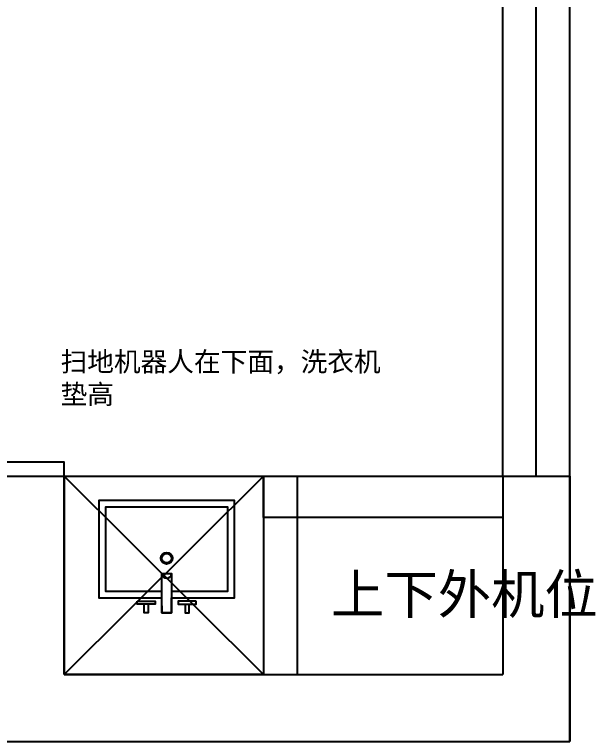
# Model space of a CAD drawing. Header units: millimetres. Extents: x -33522418 to 16198808, y -126322335 to -58690945.
# Drawn here: x -15914985 to -15912905, y -63981548 to -63978945 of the extents above; entities that cross this region are included whole.
import ezdxf

# ---------------------------------------------------------------- set-up
doc = ezdxf.new("R2010")
doc.units = ezdxf.units.MM
doc.header["$LTSCALE"] = 10
doc.linetypes.add('DASH', pattern=[0.35, 0.25, -0.1])
doc.layers.add('LAYER4', color=7, linetype='Continuous')
doc.layers.add('家具', color=11, linetype='Continuous', lineweight=13)
doc.styles.add('样式 1', font='SimSun.ttf')

# ---------------------------------------------------------------- blocks, each defined once
blk = doc.blocks.new('dser55555')
at = {"ltscale": 3, "extrusion": (0, 0, -1)}
for p, q in [((752481.8, 195763.9), (752481.8, 195413.9)), ((753081.8, 195413.9), (753081.8, 195763.9)), ((752481.8, 195413.9), (752700.3, 195413.9)), ((752802.9, 195347.6), (752802.9, 195413.9)), ((752802.9, 195413.9), (753081.8, 195413.9)), ((752760.7, 195379), (752760.7, 195347.6)), ((752760.7, 195347.6), (752802.9, 195347.6))]:
    blk.add_line(p, q, dxfattribs=at)
at = {"ltscale": 3}
for points in [[(752802.9, 195413.9), (753081.8, 195413.9), (753081.8, 195843.9), (752481.8, 195843.9), (752481.8, 195413.9), (752700.3, 195413.9)], [(752802.9, 195443.9), (753051.8, 195443.9), (753051.8, 195813.9), (752511.8, 195813.9), (752511.8, 195443.9), (752760.7, 195443.9)], [(752760.7, 195390.6), (752760.7, 195521.4), (752802.9, 195521.4), (752802.9, 195347.6), (752760.7, 195347.6), (752760.7, 195390.6)], [(752700.3, 195413.9), (752760.7, 195413.9)], [(752700, 195385.6), (752700, 195347.6), (752682, 195347.6), (752682, 195385.6)], [(752863.6, 195385.6), (752863.6, 195347.6), (752881.6, 195347.6), (752881.6, 195385.6)]]:
    blk.add_lwpolyline(points, dxfattribs=at)
for points in [[(752651.3, 195399.2), (752730.7, 195399.2), (752730.7, 195385.6), (752651.3, 195385.6)], [(752912.3, 195399.2), (752832.9, 195399.2), (752832.9, 195385.6), (752912.3, 195385.6)]]:
    blk.add_lwpolyline(points, close=True, dxfattribs=at)
blk.add_circle((752781.8, 195588.9), 26, dxfattribs=at)
at = {"color": 8, "ltscale": 3}
blk.add_circle((752781.8, 195588.9), 21, dxfattribs=at)
blk.add_arc((752781.8, 195521.4), 21.1, 180, 0, dxfattribs=at)

msp = doc.modelspace()

# ---------------------------------------------------------------- linework, layer by layer
at = {"layer": 'LAYER4', "lineweight": -2}
for p, q in [((-15913237.1, -63980598.2), (-15913237.1, -63975948.2)), ((-15913117.1, -63980598.2), (-15913117.1, -63975948.2)), ((-15912997.1, -63980598.2), (-15912997.1, -63975948.2)), ((-15915047.1, -63980598.2), (-15914807.1, -63980598.2)), ((-15914807.1, -63980598.2), (-15914807.1, -63981308.2)), ((-15914807.1, -63980598.2), (-15914093.4, -63980598.2)), ((-15914807.1, -63981308.2), (-15914807.1, -63980598.2)), ((-15914807.1, -63981308.2), (-15914093.4, -63980598.2)), ((-15914807.1, -63980598.2), (-15914093.4, -63981308.2)), ((-15914093.4, -63980598.2), (-15914093.4, -63981308.2)), ((-15914093.4, -63980598.2), (-15914093.4, -63981308.2)), ((-15913973.4, -63980598.2), (-15913973.4, -63981308.2)), ((-15913237.1, -63980598.2), (-15912997.1, -63980598.2)), ((-15913237.1, -63980598.2), (-15913237.1, -63981308.2)), ((-15912997.1, -63980598.2), (-15912997.1, -63980838.2)), ((-15912997.1, -63980838.2), (-15912997.1, -63981548.2)), ((-15914807.1, -63981308.2), (-15913457.1, -63981308.2)), ((-15914093.4, -63981308.2), (-15914807.1, -63981308.2)), ((-15913457.1, -63981308.2), (-15913237.1, -63981308.2)), ((-15923447.1, -63981548.2), (-15913637.1, -63981548.2)), ((-15913637.1, -63981548.2), (-15912997.1, -63981548.2))]:
    msp.add_line(p, q, dxfattribs=at)
at = {"layer": 'LAYER4', "color": 8, "linetype": 'DASH', "lineweight": -2}
msp.add_lwpolyline([(-15923447.1, -63981548.2), (-15912997.1, -63981548.2), (-15912997.1, -63974708.2), (-15914107.1, -63974708.2), (-15914107.1, -63968123.2), (-15921342.1, -63968123.2), (-15921342.1, -63971723.2), (-15922547.1, -63971723.2), (-15922547.1, -63975953.2), (-15923967.1, -63975953.2), (-15923967.1, -63979758.2), (-15923447.1, -63979758.2), (-15923447.1, -63981548.2)], dxfattribs=at)
at = {"layer": 'LAYER4', "lineweight": -2}
for points in [[(-15915047.1, -63980548.2), (-15915047.1, -63980598.2), (-15914807.1, -63980598.2), (-15914807.1, -63980548.2)], [(-15914093.4, -63980598.2), (-15913237.1, -63980598.2), (-15913237.1, -63980746.7), (-15914093.4, -63980746.7)]]:
    msp.add_lwpolyline(points, close=True, dxfattribs=at)

# ---------------------------------------------------------------- block references
at = {"layer": 'LAYER4', "lineweight": -2, "xscale": 0.8099999999976719, "yscale": 0.8099999999976719, "zscale": 0.81, "rotation": 1.317551861760892e-06}
msp.add_blockref('dser55555', (-16524193.5, -64139319.1), dxfattribs=at)

# ---------------------------------------------------------------- texts
at = {"layer": '家具', "color": 0, "ltscale": 10, "width": 1163.774, "attachment_point": 1, "style": '样式 1'}
for s, insert, char_height in [('\\P扫地机器人在下面，洗衣机垫高', (-15914819.9, -63980036.4), 70), ('\\P上下外机位', (-15913851.6, -63980717.4), 140)]:
    msp.add_mtext(s, dxfattribs=dict(at, insert=insert, char_height=char_height))

doc.saveas('drawing.dxf')
